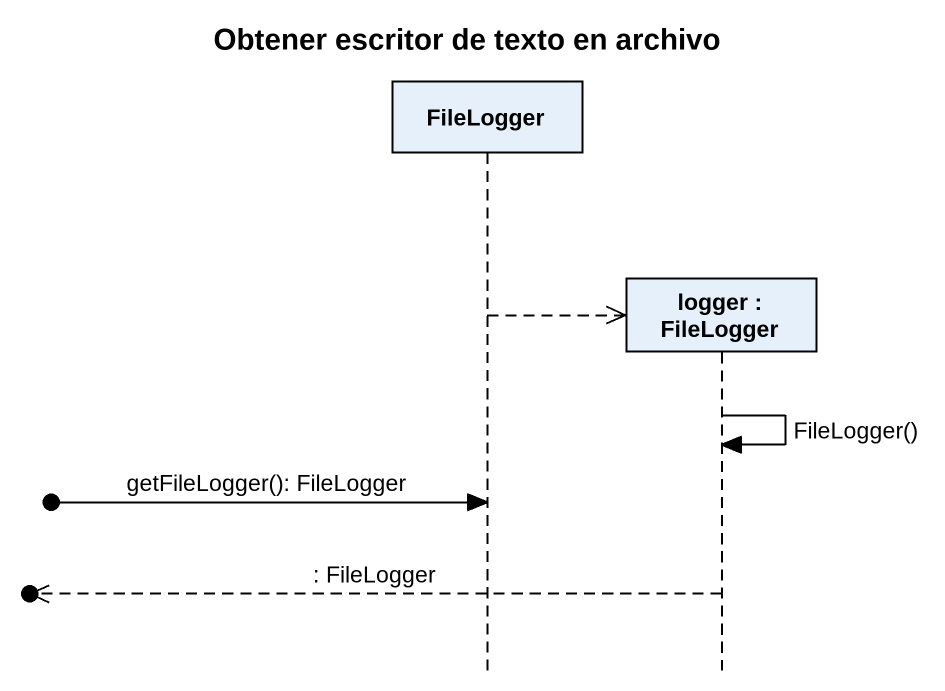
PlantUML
@startuml
title Obtener escritor de texto en archivo
hide footbox
participant FileLogger
participant "logger : FileLogger" as logger

FileLogger -->> logger **
logger -> logger : FileLogger()
[o-> FileLogger : getFileLogger(): FileLogger
[o<<-- logger : : FileLogger
@enduml
